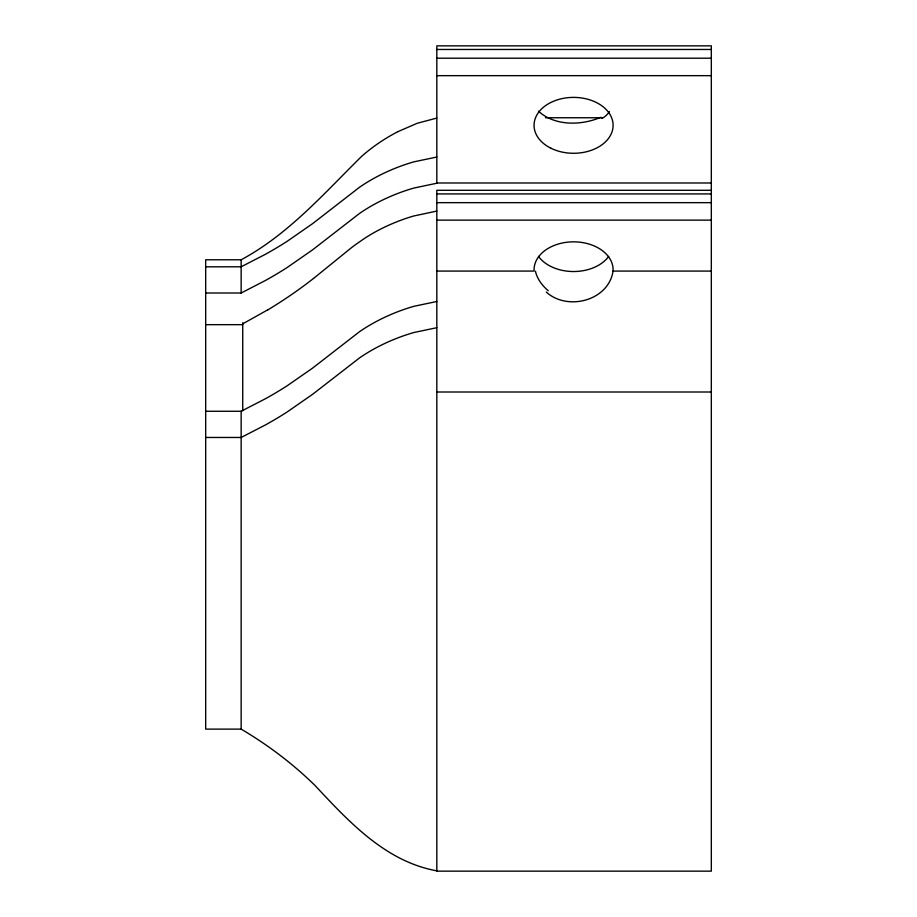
<?xml version="1.0" encoding="UTF-8"?>
<svg xmlns="http://www.w3.org/2000/svg" width="917" height="917" viewBox="0 0 917 917"><rect width="100%" height="100%" fill="white"/><g stroke="black" fill="none" stroke-linecap="round" stroke-linejoin="round"><path stroke-width="1.38" d="M436.824 271.077L534.107 271.077L534.061 269.793A39.523 27.946 0 0 1 574.5 241.847A39.523 27.946 0 0 1 613.06 271.077C608.613 300.753 567.463 311.367 546.291 292.076M313.511 278.47L351.268 247.854A285.565 201.923 0 0 1 355.658 244.541L364.874 238.156A172.809 122.19 0 0 1 399.365 220.802A158.538 112.103 0 0 1 413.59 216.022L436.813 211.07M436.824 870.818C385.782 861.705 348.907 821.77 315.207 785.674C292.97 763.838 267.97 744.959 241.148 729.118L205.683 729.118L205.683 259.786L241.148 259.786C288.488 234.316 323.919 193.556 361.596 156.394A177.715 177.715 0 0 1 398.024 131.601M267.856 309.774L242.73 323.839M600.876 117.273C581.344 125.618 554.842 126.248 538.451 111.175M398.024 131.601L417.235 123.268L436.824 118.075M205.683 293.004L241.148 293.004L265.322 280.545A399.124 282.218 0 0 0 286.998 267.615L312.422 249.974L359.498 213.455A174.276 123.233 0 0 1 395.067 194.519A161.507 114.201 0 0 1 413.911 188.042L436.824 183.24L436.824 45.85L711.317 45.85L711.317 871.15L436.824 871.15L436.824 190.3L711.317 190.3M205.683 411.263L241.148 411.263L265.322 398.803A399.067 282.184 0 0 0 286.998 385.885L312.422 368.233L359.498 331.713A174.276 123.233 0 0 1 397.497 311.826A161.507 114.201 0 0 1 413.911 306.301L436.824 301.498M436.824 157.036L413.911 161.839A161.507 114.201 0 0 0 395.067 168.315A174.276 123.233 0 0 0 359.51 187.263L312.422 223.771L286.998 241.423A399.124 282.218 0 0 1 265.322 254.341L241.148 266.801L205.683 266.813M436.824 327.701L413.911 332.504A161.507 114.201 0 0 0 397.497 338.029A174.276 123.233 0 0 0 359.51 357.928L312.422 394.436L286.998 412.077A399.067 282.184 0 0 1 265.322 425.007L241.148 437.466L205.683 437.466M436.824 49.472L711.317 49.472M436.824 58.207L711.317 58.207M436.824 75.664L711.317 75.664M545.477 117.754L602.664 117.754M436.824 182.987L711.317 182.987M436.824 193.923L711.317 193.923M436.824 202.657L711.317 202.657M436.824 220.126L711.317 220.126M613.06 271.077L711.317 271.077M205.683 324.664L242.73 324.664M436.824 392.006L711.317 392.006M242.73 322.715L242.73 410.736M241.148 259.798L241.148 293.004M241.148 411.263L241.148 729.118M313.488 278.459A483.419 341.835 0 0 1 267.924 309.82M548.286 290.804A39.064 25.791 25 0 1 535.459 271.237M608.693 256.428A39.523 27.946 0 0 1 573.583 271.535A39.523 27.946 0 0 1 538.474 256.428M609.415 111.553A39.064 26.593 25.7 0 1 602.091 118.419M550.83 148.187A39.523 27.946 0 0 0 612.946 127.841A39.523 27.946 0 0 0 556.974 99.976A39.523 27.946 0 0 0 550.83 148.187"/></g></svg>
